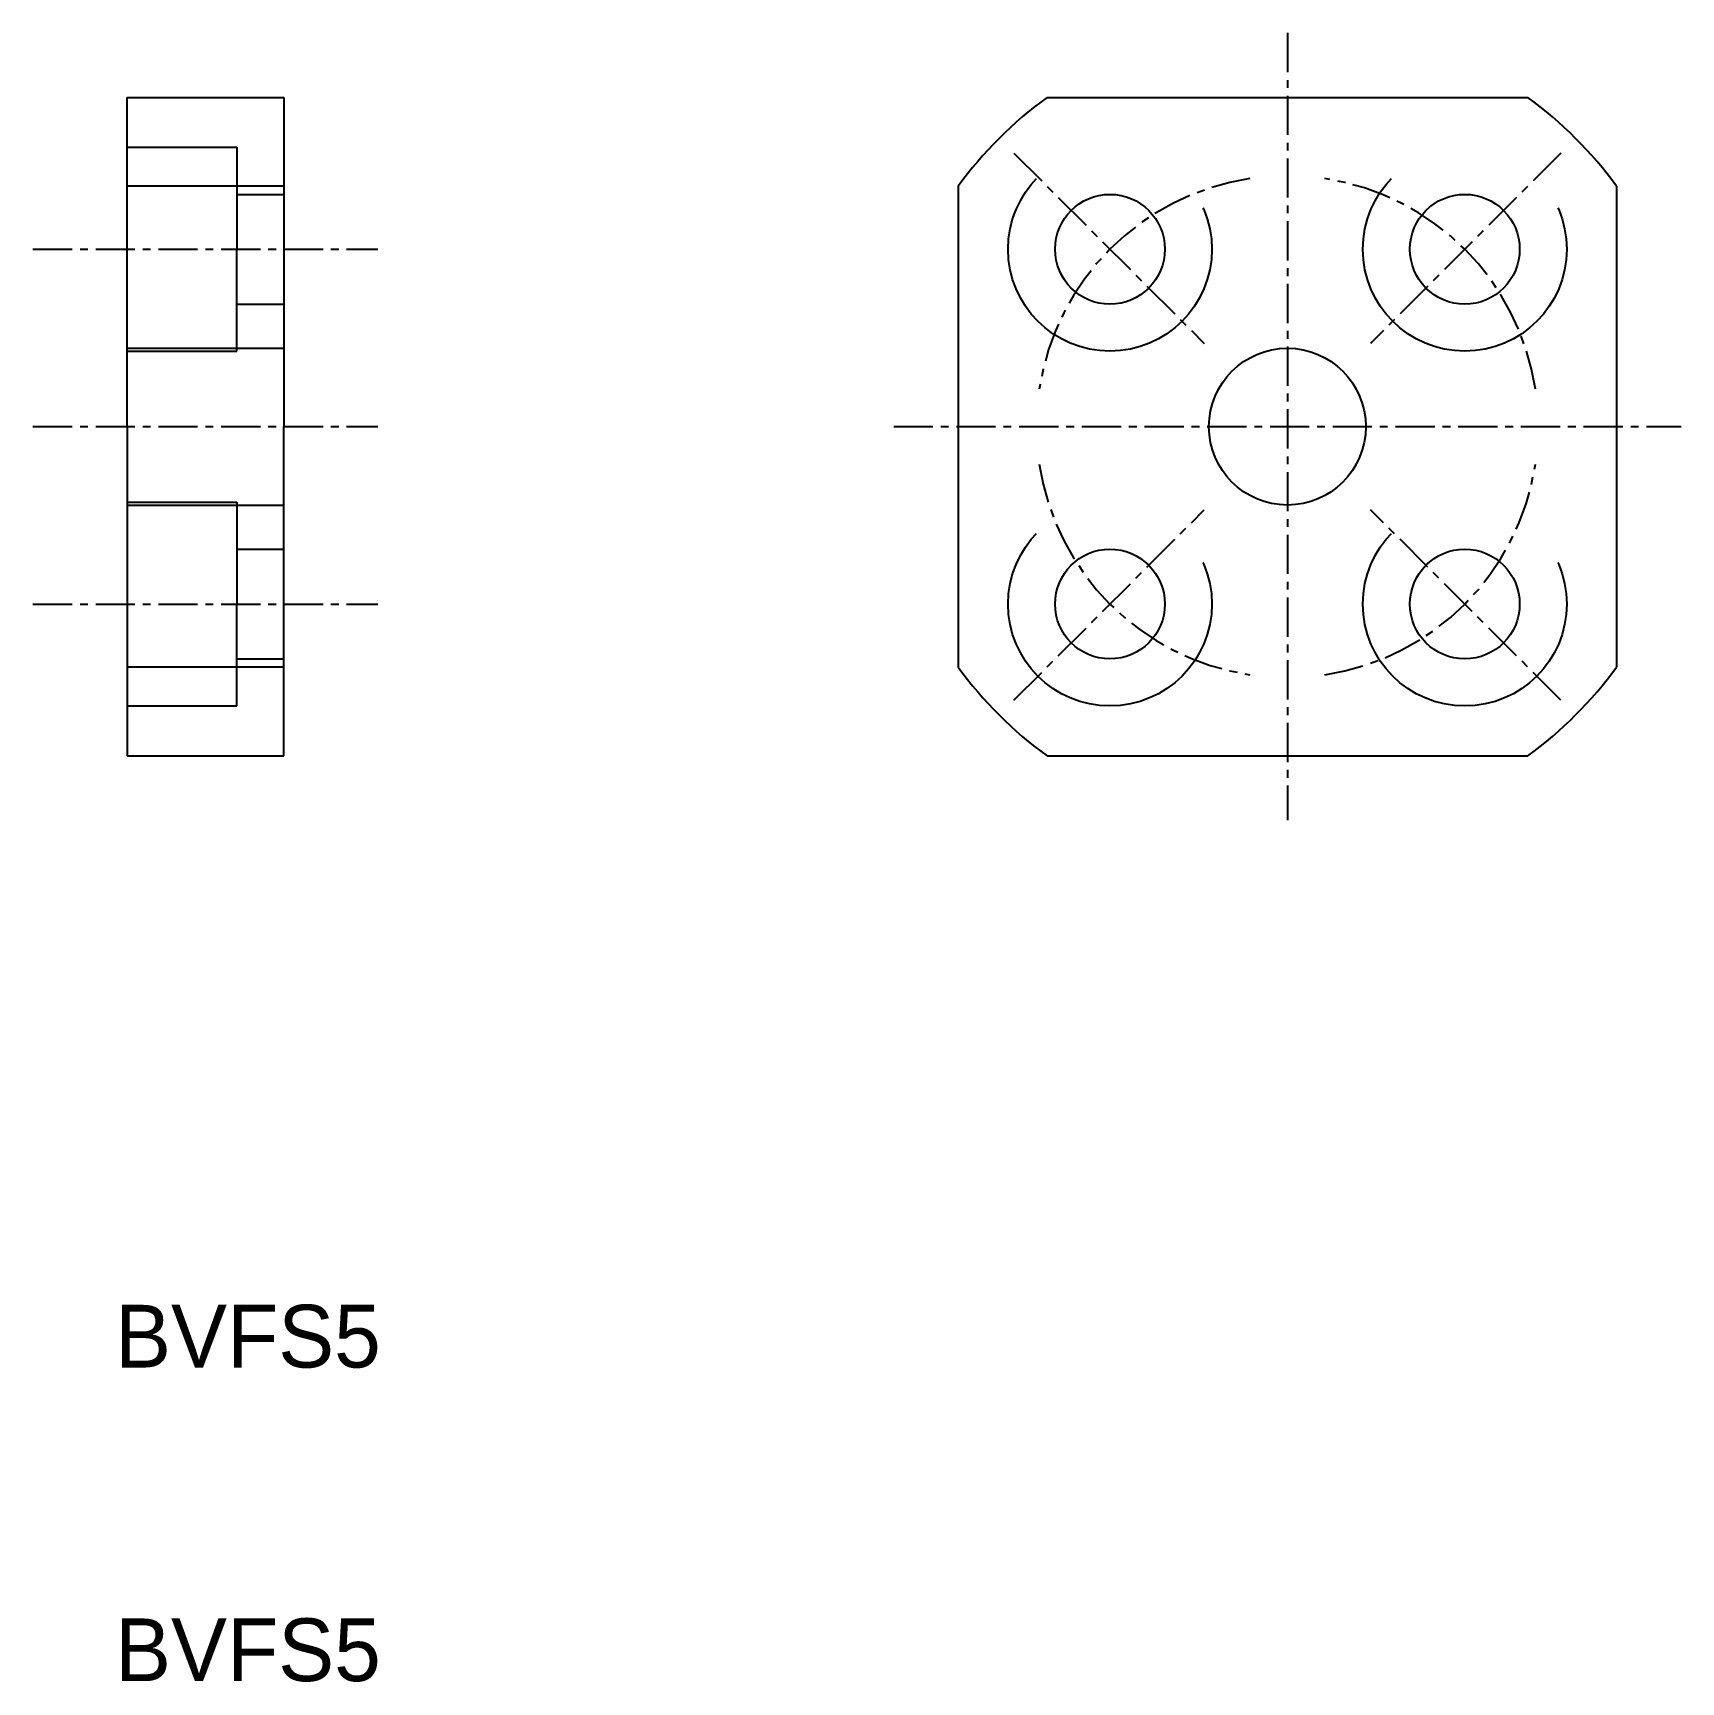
# Model space of a CAD drawing. Extents: x 151.9 to 204.4, y 81.5 to 134.1.
import ezdxf

# ---------------------------------------------------------------- set-up
doc = ezdxf.new("R2010")
doc.units = 0
doc.linetypes.add('CENTER', pattern=[2, 1.25, -0.25, 0.25, -0.25])
doc.linetypes.add('DASHED', pattern=[19.05, 12.7, -6.35])
doc.layers.get('0').update_dxf_attribs({"linetype": 'CONTINUOUS'})
doc.layers.add('CENTER', color=1, linetype='CENTER')

msp = doc.modelspace()

# ---------------------------------------------------------------- linework, layer by layer
for p, q in [((154.897, 121.514), (154.897, 132.014)), ((154.897, 132.014), (159.897, 132.014)), ((159.897, 132.014), (159.897, 121.514)), ((184.232, 132.014), (199.562, 132.014)), ((185.115, 132.014), (198.825, 132.014)), ((159.897, 129.179), (154.897, 129.179)), ((181.397, 129.179), (181.397, 113.85)), ((202.397, 129.179), (202.397, 113.85)), ((154.897, 121.514), (154.897, 111.014)), ((159.897, 111.014), (159.897, 121.514)), ((159.897, 113.85), (154.897, 113.85)), ((154.897, 111.014), (159.897, 111.014)), ((184.232, 111.014), (193.344, 111.014)), ((184.232, 111.014), (199.562, 111.014))]:
    msp.add_line(p, q)
at = {"color": 3, "linetype": 'DASHED'}
for p, q in [((154.897, 130.421), (158.397, 130.421)), ((158.397, 130.421), (158.397, 127.171)), ((158.397, 128.921), (159.897, 128.921)), ((158.397, 123.921), (158.397, 127.171)), ((158.397, 125.421), (159.897, 125.421)), ((154.897, 124.014), (159.897, 124.014)), ((154.897, 123.921), (158.397, 123.921)), ((154.897, 119.108), (158.397, 119.108)), ((154.897, 119.014), (159.897, 119.014)), ((158.397, 119.108), (158.397, 115.858)), ((158.397, 117.608), (159.897, 117.608)), ((158.397, 112.608), (158.397, 115.858)), ((158.397, 114.108), (159.897, 114.108)), ((154.897, 112.608), (158.397, 112.608))]:
    msp.add_line(p, q, dxfattribs=at)
for centre in [(186.24, 127.171), (197.554, 127.171), (186.24, 115.858), (197.554, 115.858)]:
    msp.add_circle(centre, 3.25, dxfattribs=at)
for centre, radius in [((186.24, 127.171), 1.75), ((197.554, 127.171), 1.75), ((191.897, 121.514), 2.5), ((186.24, 115.858), 1.75), ((197.554, 115.858), 1.75)]:
    msp.add_circle(centre, radius)
for start, end in [(126.1289, 143.8711), (36.1289, 53.8711), (216.1289, 233.8711), (306.1289, 323.8711)]:
    msp.add_arc((191.897, 121.514), 13, start, end)
at = {"layer": 'CENTER', "color": 1, "linetype": 'CENTER'}
for p, q in [((191.897, 134.067), (191.897, 108.962)), ((183.178, 130.233), (189.245, 124.166)), ((200.616, 130.233), (194.549, 124.166)), ((151.897, 127.171), (162.897, 127.171)), ((151.897, 121.514), (162.897, 121.514)), ((179.344, 121.514), (204.449, 121.514)), ((183.178, 112.795), (189.245, 118.863)), ((200.616, 112.795), (194.549, 118.863)), ((151.897, 115.858), (162.897, 115.858))]:
    msp.add_line(p, q, dxfattribs=at)
for start, end in [(98.5801, 171.4199), (8.5801, 81.4199), (188.5801, 261.4199), (278.5801, 351.4199)]:
    msp.add_arc((191.897, 121.514), 8, start, end, dxfattribs=at)

# ---------------------------------------------------------------- texts
for p in [(154.515, 91.514), (154.515, 81.514)]:
    msp.add_text('BVFS5', height=2).set_placement(p)

doc.saveas('drawing.dxf')
